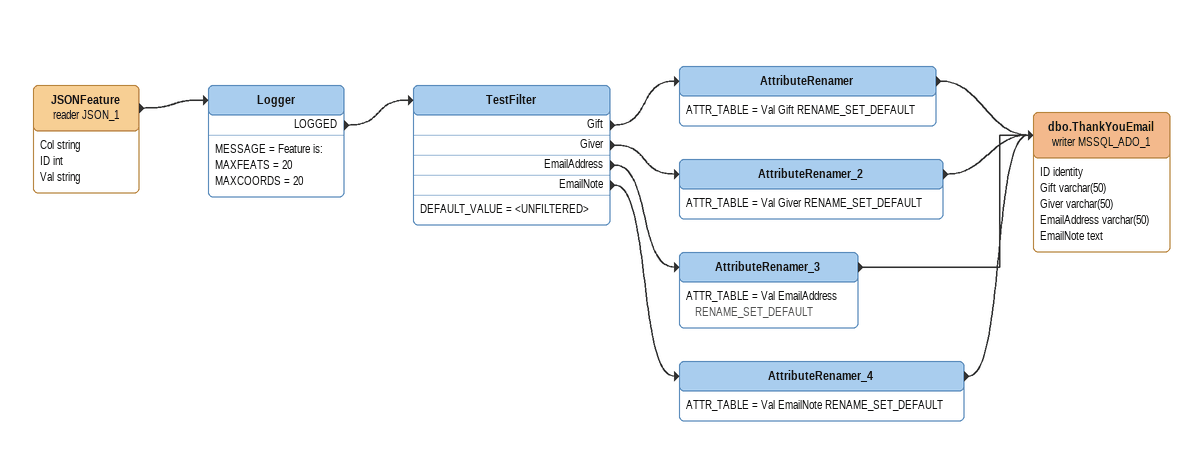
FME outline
JSONFeature (reader JSON_1)
    attributes: Col string, ID int, Val string
    -> Logger
Logger
    MESSAGE = Feature is:
    MAXFEATS = 20
    MAXCOORDS = 20
    LOGGED -> TestFilter
TestFilter
    DEFAULT_VALUE = <UNFILTERED>
    Gift -> AttributeRenamer
    Giver -> AttributeRenamer_2
    EmailAddress -> AttributeRenamer_3
    EmailNote -> AttributeRenamer_4
AttributeRenamer
    ATTR_TABLE = Val Gift RENAME_SET_DEFAULT
    -> dbo.ThankYouEmail (writer MSSQL_ADO_1)
AttributeRenamer_2
    ATTR_TABLE = Val Giver RENAME_SET_DEFAULT
    -> dbo.ThankYouEmail (writer MSSQL_ADO_1)
AttributeRenamer_3
    ATTR_TABLE = Val EmailAddress RENAME_SET_DEFAULT
    -> dbo.ThankYouEmail (writer MSSQL_ADO_1)
AttributeRenamer_4
    ATTR_TABLE = Val EmailNote RENAME_SET_DEFAULT
    -> dbo.ThankYouEmail (writer MSSQL_ADO_1)
dbo.ThankYouEmail (writer MSSQL_ADO_1)
    attributes: ID identity, Gift varchar(50), Giver varchar(50), EmailAddress varchar(50), EmailNote text
